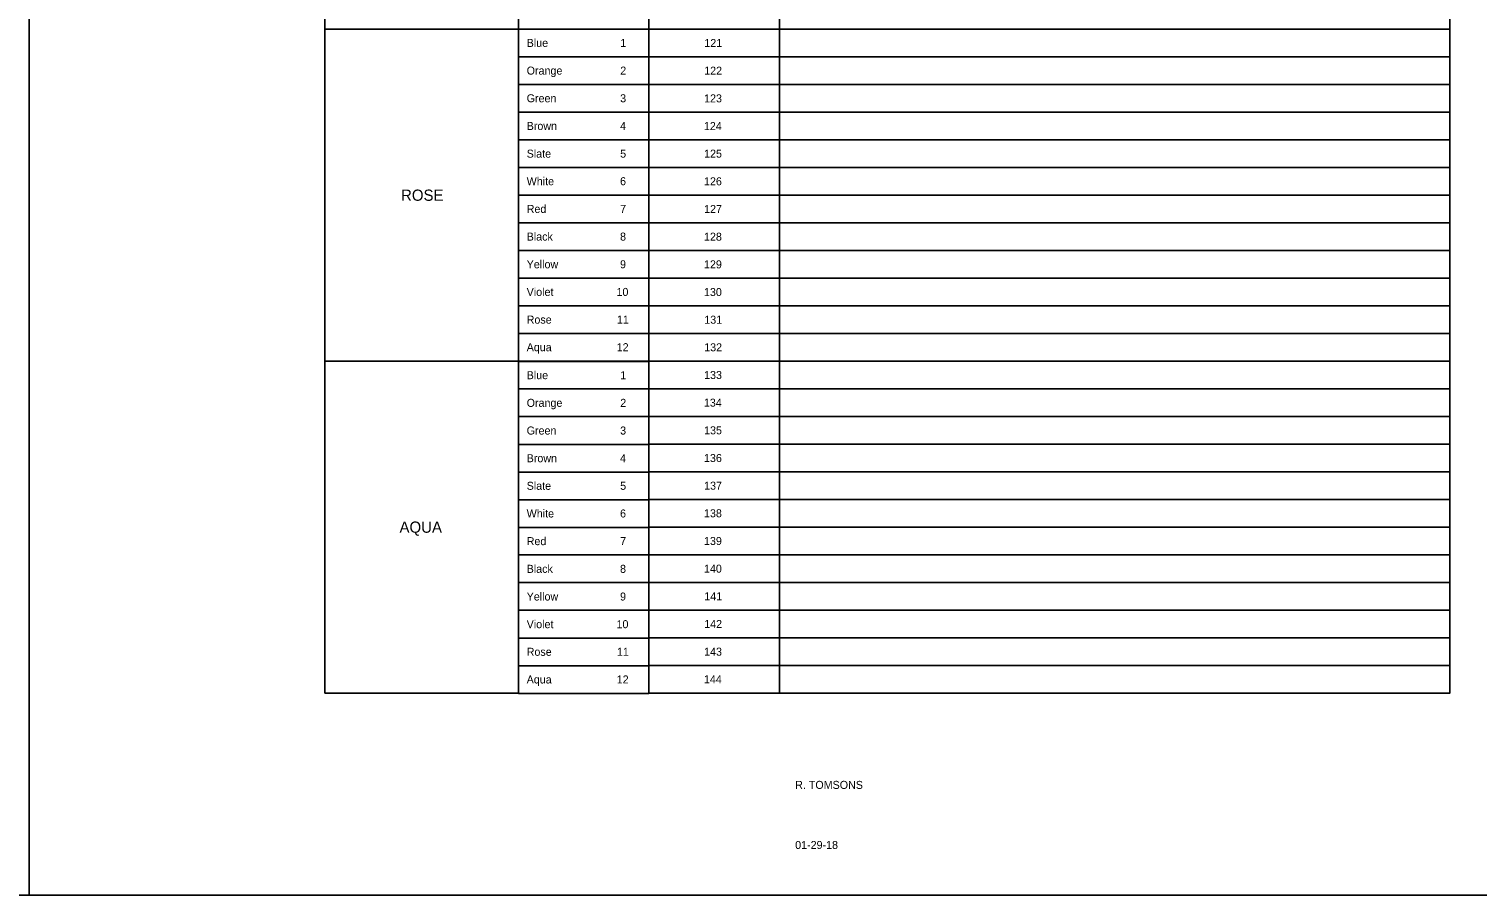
# Model space of a CAD drawing. Extents: x 2262604.53 to 2262610.19, y -3123854.81 to -3123852.98.
# Drawn here: x 2262607.36 to 2262608.867, y -3123854.81 to -3123853.908 of the extents above; entities that cross this region are included whole.
import ezdxf

# ---------------------------------------------------------------- set-up
doc = ezdxf.new("R2010")
doc.units = 0
for name, color, linetype in [('SH_General_Details', 7, 'Continuous'), ('SH_Named_Boundary', 7, 'Continuous'), ('SH_Printer_Plotting_Border', 7, 'Continuous')]:
    doc.layers.add(name, color=color, linetype=linetype)

msp = doc.modelspace()

# ---------------------------------------------------------------- linework, layer by layer
at = {"layer": 'SH_General_Details'}
for points in [[(2262607.6677, -3123853.9087), (2262607.8692, -3123853.9087), (2262607.8692, -3123853.5633), (2262607.6677, -3123853.5633)], [(2262608.005, -3123853.9087), (2262608.1408, -3123853.9087), (2262608.1408, -3123853.8799), (2262608.005, -3123853.8799)], [(2262608.1408, -3123853.9087), (2262608.8387, -3123853.9087), (2262608.8387, -3123853.8799), (2262608.1408, -3123853.8799)], [(2262607.6677, -3123854.2541), (2262607.8692, -3123854.2541), (2262607.8692, -3123853.9087), (2262607.6677, -3123853.9087)], [(2262607.8692, -3123853.9374), (2262608.005, -3123853.9374), (2262608.005, -3123853.9086), (2262607.8692, -3123853.9086)], [(2262608.005, -3123853.9374), (2262608.1408, -3123853.9374), (2262608.1408, -3123853.9087), (2262608.005, -3123853.9087)], [(2262608.1408, -3123853.9374), (2262608.8387, -3123853.9374), (2262608.8387, -3123853.9087), (2262608.1408, -3123853.9087)], [(2262607.8692, -3123853.9661), (2262608.005, -3123853.9661), (2262608.005, -3123853.9374), (2262607.8692, -3123853.9374)], [(2262608.005, -3123853.9662), (2262608.1408, -3123853.9662), (2262608.1408, -3123853.9374), (2262608.005, -3123853.9374)], [(2262608.1408, -3123853.9662), (2262608.8387, -3123853.9662), (2262608.8387, -3123853.9374), (2262608.1408, -3123853.9374)], [(2262607.8692, -3123853.9949), (2262608.005, -3123853.9949), (2262608.005, -3123853.9661), (2262607.8692, -3123853.9661)], [(2262608.005, -3123853.995), (2262608.1408, -3123853.995), (2262608.1408, -3123853.9662), (2262608.005, -3123853.9662)], [(2262608.1408, -3123853.995), (2262608.8387, -3123853.995), (2262608.8387, -3123853.9662), (2262608.1408, -3123853.9662)], [(2262607.8692, -3123854.0237), (2262608.005, -3123854.0237), (2262608.005, -3123853.9949), (2262607.8692, -3123853.9949)], [(2262608.005, -3123854.0238), (2262608.1408, -3123854.0238), (2262608.1408, -3123853.995), (2262608.005, -3123853.995)], [(2262608.1408, -3123854.0238), (2262608.8387, -3123854.0238), (2262608.8387, -3123853.995), (2262608.1408, -3123853.995)], [(2262607.8692, -3123854.0525), (2262608.005, -3123854.0525), (2262608.005, -3123854.0237), (2262607.8692, -3123854.0237)], [(2262608.005, -3123854.0526), (2262608.1408, -3123854.0526), (2262608.1408, -3123854.0238), (2262608.005, -3123854.0238)], [(2262608.1408, -3123854.0526), (2262608.8387, -3123854.0526), (2262608.8387, -3123854.0238), (2262608.1408, -3123854.0238)], [(2262607.8692, -3123854.0813), (2262608.005, -3123854.0813), (2262608.005, -3123854.0525), (2262607.8692, -3123854.0525)], [(2262608.005, -3123854.0814), (2262608.1408, -3123854.0814), (2262608.1408, -3123854.0526), (2262608.005, -3123854.0526)], [(2262608.1408, -3123854.0814), (2262608.8387, -3123854.0814), (2262608.8387, -3123854.0526), (2262608.1408, -3123854.0526)], [(2262607.8692, -3123854.1101), (2262608.005, -3123854.1101), (2262608.005, -3123854.0813), (2262607.8692, -3123854.0813)], [(2262608.005, -3123854.1101), (2262608.1408, -3123854.1101), (2262608.1408, -3123854.0814), (2262608.005, -3123854.0814)], [(2262608.1408, -3123854.1101), (2262608.8387, -3123854.1101), (2262608.8387, -3123854.0814), (2262608.1408, -3123854.0814)], [(2262607.8692, -3123854.1388), (2262608.005, -3123854.1388), (2262608.005, -3123854.1101), (2262607.8692, -3123854.1101)], [(2262608.005, -3123854.1389), (2262608.1408, -3123854.1389), (2262608.1408, -3123854.1101), (2262608.005, -3123854.1101)], [(2262608.1408, -3123854.1389), (2262608.8387, -3123854.1389), (2262608.8387, -3123854.1101), (2262608.1408, -3123854.1101)], [(2262607.8692, -3123854.1676), (2262608.005, -3123854.1676), (2262608.005, -3123854.1388), (2262607.8692, -3123854.1388)], [(2262608.005, -3123854.1677), (2262608.1408, -3123854.1677), (2262608.1408, -3123854.1389), (2262608.005, -3123854.1389)], [(2262608.1408, -3123854.1677), (2262608.8387, -3123854.1677), (2262608.8387, -3123854.1389), (2262608.1408, -3123854.1389)], [(2262607.8692, -3123854.1964), (2262608.005, -3123854.1964), (2262608.005, -3123854.1676), (2262607.8692, -3123854.1676)], [(2262608.005, -3123854.1965), (2262608.1408, -3123854.1965), (2262608.1408, -3123854.1677), (2262608.005, -3123854.1677)], [(2262608.1408, -3123854.1965), (2262608.8387, -3123854.1965), (2262608.8387, -3123854.1677), (2262608.1408, -3123854.1677)], [(2262607.8692, -3123854.2252), (2262608.005, -3123854.2252), (2262608.005, -3123854.1964), (2262607.8692, -3123854.1964)], [(2262608.005, -3123854.2253), (2262608.1408, -3123854.2253), (2262608.1408, -3123854.1965), (2262608.005, -3123854.1965)], [(2262608.1408, -3123854.2253), (2262608.8387, -3123854.2253), (2262608.8387, -3123854.1965), (2262608.1408, -3123854.1965)], [(2262607.8692, -3123854.254), (2262608.005, -3123854.254), (2262608.005, -3123854.2252), (2262607.8692, -3123854.2252)], [(2262608.005, -3123854.2541), (2262608.1408, -3123854.2541), (2262608.1408, -3123854.2253), (2262608.005, -3123854.2253)], [(2262608.1408, -3123854.2541), (2262608.8387, -3123854.2541), (2262608.8387, -3123854.2253), (2262608.1408, -3123854.2253)], [(2262607.6677, -3123854.5995), (2262607.8692, -3123854.5995), (2262607.8692, -3123854.2541), (2262607.6677, -3123854.2541)], [(2262607.8692, -3123854.283), (2262608.005, -3123854.283), (2262608.005, -3123854.2543), (2262607.8692, -3123854.2543)], [(2262608.005, -3123854.2828), (2262608.1408, -3123854.2828), (2262608.1408, -3123854.2541), (2262608.005, -3123854.2541)], [(2262608.1408, -3123854.2828), (2262608.8387, -3123854.2828), (2262608.8387, -3123854.2541), (2262608.1408, -3123854.2541)], [(2262607.8692, -3123854.3118), (2262608.005, -3123854.3118), (2262608.005, -3123854.283), (2262607.8692, -3123854.283)], [(2262608.005, -3123854.3116), (2262608.1408, -3123854.3116), (2262608.1408, -3123854.2828), (2262608.005, -3123854.2828)], [(2262608.1408, -3123854.3116), (2262608.8387, -3123854.3116), (2262608.8387, -3123854.2828), (2262608.1408, -3123854.2828)], [(2262607.8692, -3123854.3406), (2262608.005, -3123854.3406), (2262608.005, -3123854.3118), (2262607.8692, -3123854.3118)], [(2262608.005, -3123854.3404), (2262608.1408, -3123854.3404), (2262608.1408, -3123854.3116), (2262608.005, -3123854.3116)], [(2262608.1408, -3123854.3404), (2262608.8387, -3123854.3404), (2262608.8387, -3123854.3116), (2262608.1408, -3123854.3116)], [(2262607.8692, -3123854.3694), (2262608.005, -3123854.3694), (2262608.005, -3123854.3406), (2262607.8692, -3123854.3406)], [(2262608.005, -3123854.3692), (2262608.1408, -3123854.3692), (2262608.1408, -3123854.3404), (2262608.005, -3123854.3404)], [(2262608.1408, -3123854.3692), (2262608.8387, -3123854.3692), (2262608.8387, -3123854.3404), (2262608.1408, -3123854.3404)], [(2262607.8692, -3123854.3982), (2262608.005, -3123854.3982), (2262608.005, -3123854.3694), (2262607.8692, -3123854.3694)], [(2262608.005, -3123854.398), (2262608.1408, -3123854.398), (2262608.1408, -3123854.3692), (2262608.005, -3123854.3692)], [(2262608.1408, -3123854.398), (2262608.8387, -3123854.398), (2262608.8387, -3123854.3692), (2262608.1408, -3123854.3692)], [(2262607.8692, -3123854.427), (2262608.005, -3123854.427), (2262608.005, -3123854.3982), (2262607.8692, -3123854.3982)], [(2262608.005, -3123854.4268), (2262608.1408, -3123854.4268), (2262608.1408, -3123854.398), (2262608.005, -3123854.398)], [(2262608.1408, -3123854.4268), (2262608.8387, -3123854.4268), (2262608.8387, -3123854.398), (2262608.1408, -3123854.398)], [(2262607.8692, -3123854.4557), (2262608.005, -3123854.4557), (2262608.005, -3123854.427), (2262607.8692, -3123854.427)], [(2262608.005, -3123854.4555), (2262608.1408, -3123854.4555), (2262608.1408, -3123854.4268), (2262608.005, -3123854.4268)], [(2262608.1408, -3123854.4555), (2262608.8387, -3123854.4555), (2262608.8387, -3123854.4268), (2262608.1408, -3123854.4268)], [(2262607.8692, -3123854.4845), (2262608.005, -3123854.4845), (2262608.005, -3123854.4557), (2262607.8692, -3123854.4557)], [(2262608.005, -3123854.4843), (2262608.1408, -3123854.4843), (2262608.1408, -3123854.4555), (2262608.005, -3123854.4555)], [(2262608.1408, -3123854.4843), (2262608.8387, -3123854.4843), (2262608.8387, -3123854.4555), (2262608.1408, -3123854.4555)], [(2262607.8692, -3123854.5133), (2262608.005, -3123854.5133), (2262608.005, -3123854.4845), (2262607.8692, -3123854.4845)], [(2262608.005, -3123854.5131), (2262608.1408, -3123854.5131), (2262608.1408, -3123854.4843), (2262608.005, -3123854.4843)], [(2262608.1408, -3123854.5131), (2262608.8387, -3123854.5131), (2262608.8387, -3123854.4843), (2262608.1408, -3123854.4843)], [(2262607.8692, -3123854.5421), (2262608.005, -3123854.5421), (2262608.005, -3123854.5133), (2262607.8692, -3123854.5133)], [(2262608.005, -3123854.5419), (2262608.1408, -3123854.5419), (2262608.1408, -3123854.5131), (2262608.005, -3123854.5131)], [(2262608.1408, -3123854.5419), (2262608.8387, -3123854.5419), (2262608.8387, -3123854.5131), (2262608.1408, -3123854.5131)], [(2262607.8692, -3123854.5709), (2262608.005, -3123854.5709), (2262608.005, -3123854.5421), (2262607.8692, -3123854.5421)], [(2262608.005, -3123854.5707), (2262608.1408, -3123854.5707), (2262608.1408, -3123854.5419), (2262608.005, -3123854.5419)], [(2262608.1408, -3123854.5707), (2262608.8387, -3123854.5707), (2262608.8387, -3123854.5419), (2262608.1408, -3123854.5419)], [(2262607.8692, -3123854.5997), (2262608.005, -3123854.5997), (2262608.005, -3123854.5709), (2262607.8692, -3123854.5709)], [(2262608.005, -3123854.5995), (2262608.1408, -3123854.5995), (2262608.1408, -3123854.5707), (2262608.005, -3123854.5707)], [(2262608.1408, -3123854.5995), (2262608.8387, -3123854.5995), (2262608.8387, -3123854.5707), (2262608.1408, -3123854.5707)]]:
    msp.add_lwpolyline(points, close=True, dxfattribs=at)
at = {"layer": 'SH_Named_Boundary'}
msp.add_lwpolyline([(2262607.3596, -3123854.8095), (2262610.1929, -3123854.8095), (2262610.1929, -3123852.9762), (2262607.3596, -3123852.9762)], close=True, dxfattribs=at)
at = {"layer": 'SH_Printer_Plotting_Border'}
for points in [[(2262604.5262, -3123852.9762), (2262607.3596, -3123852.9762), (2262607.3596, -3123854.8095), (2262604.5262, -3123854.8095)], [(2262607.3596, -3123852.9762), (2262610.1929, -3123852.9762), (2262610.1929, -3123854.8095), (2262607.3596, -3123854.8095)]]:
    msp.add_lwpolyline(points, close=True, dxfattribs=at)

# ---------------------------------------------------------------- texts
at = {"layer": 'SH_General_Details'}
for s, height, p in [('Blue', 0.00833, (2262607.8777, -3123853.9271)), ('1', 0.00833, (2262607.9752, -3123853.9271)), ('121', 0.00833, (2262608.0626, -3123853.9272)), ('Orange', 0.00833, (2262607.8777, -3123853.9559)), ('2', 0.00833, (2262607.9751, -3123853.9559)), ('122', 0.00833, (2262608.0625, -3123853.956)), ('Green', 0.00833, (2262607.8777, -3123853.9847)), ('3', 0.00833, (2262607.975, -3123853.9847)), ('123', 0.00833, (2262608.0624, -3123853.9848)), ('Brown', 0.00833, (2262607.8777, -3123854.0135)), ('4', 0.00833, (2262607.9749, -3123854.0135)), ('124', 0.00833, (2262608.0622, -3123854.0136)), ('Slate', 0.00833, (2262607.8777, -3123854.0423)), ('5', 0.00833, (2262607.975, -3123854.0423)), ('125', 0.00833, (2262608.0624, -3123854.0423)), ('ROSE', 0.01167, (2262607.7469, -3123854.0872)), ('White', 0.00833, (2262607.8777, -3123854.071)), ('6', 0.00833, (2262607.9749, -3123854.071)), ('126', 0.00833, (2262608.0623, -3123854.0711)), ('Red', 0.00833, (2262607.8777, -3123854.0998)), ('7', 0.00833, (2262607.975, -3123854.0998)), ('127', 0.00833, (2262608.0624, -3123854.0999)), ('Black', 0.00833, (2262607.8777, -3123854.1286)), ('8', 0.00833, (2262607.9749, -3123854.1286)), ('128', 0.00833, (2262608.0623, -3123854.1287)), ('Yellow', 0.00833, (2262607.8777, -3123854.1574)), ('9', 0.00833, (2262607.9749, -3123854.1574)), ('129', 0.00833, (2262608.0623, -3123854.1575)), ('Violet', 0.00833, (2262607.8777, -3123854.1862)), ('10', 0.00833, (2262607.9712, -3123854.1862)), ('130', 0.00833, (2262608.0623, -3123854.1863)), ('Rose', 0.00833, (2262607.8777, -3123854.215)), ('11', 0.00833, (2262607.9716, -3123854.215)), ('131', 0.00833, (2262608.0626, -3123854.2151)), ('Aqua', 0.00833, (2262607.8777, -3123854.2437)), ('12', 0.00833, (2262607.9714, -3123854.2437)), ('132', 0.00833, (2262608.0625, -3123854.2438)), ('Blue', 0.00833, (2262607.8777, -3123854.2728)), ('1', 0.00833, (2262607.9752, -3123854.2728)), ('133', 0.00833, (2262608.0624, -3123854.2726)), ('Orange', 0.00833, (2262607.8777, -3123854.3016)), ('2', 0.00833, (2262607.9751, -3123854.3016)), ('134', 0.00833, (2262608.0622, -3123854.3014)), ('Green', 0.00833, (2262607.8777, -3123854.3304)), ('3', 0.00833, (2262607.975, -3123854.3304)), ('135', 0.00833, (2262608.0624, -3123854.3302)), ('Brown', 0.00833, (2262607.8777, -3123854.3592)), ('4', 0.00833, (2262607.9749, -3123854.3592)), ('136', 0.00833, (2262608.0623, -3123854.359)), ('Slate', 0.00833, (2262607.8777, -3123854.3879)), ('5', 0.00833, (2262607.975, -3123854.3879)), ('137', 0.00833, (2262608.0624, -3123854.3878)), ('AQUA', 0.01167, (2262607.7453, -3123854.4326)), ('White', 0.00833, (2262607.8777, -3123854.4167)), ('6', 0.00833, (2262607.9749, -3123854.4167)), ('138', 0.00833, (2262608.0623, -3123854.4165)), ('Red', 0.00833, (2262607.8777, -3123854.4455)), ('7', 0.00833, (2262607.975, -3123854.4455)), ('139', 0.00833, (2262608.0623, -3123854.4453)), ('Black', 0.00833, (2262607.8777, -3123854.4743)), ('8', 0.00833, (2262607.9749, -3123854.4743)), ('140', 0.00833, (2262608.0623, -3123854.4741)), ('Yellow', 0.00833, (2262607.8777, -3123854.5031)), ('9', 0.00833, (2262607.9749, -3123854.5031)), ('141', 0.00833, (2262608.0626, -3123854.5029)), ('Violet', 0.00833, (2262607.8777, -3123854.5319)), ('10', 0.00833, (2262607.9712, -3123854.5319)), ('142', 0.00833, (2262608.0625, -3123854.5317)), ('Rose', 0.00833, (2262607.8777, -3123854.5606)), ('11', 0.00833, (2262607.9716, -3123854.5606)), ('143', 0.00833, (2262608.0624, -3123854.5605)), ('Aqua', 0.00833, (2262607.8777, -3123854.5894)), ('12', 0.00833, (2262607.9714, -3123854.5894)), ('144', 0.00833, (2262608.0622, -3123854.5892)), ('R. TOMSONS', 0.00833, (2262608.1572, -3123854.6991)), ('01-29-18', 0.00833, (2262608.1572, -3123854.7616))]:
    msp.add_text(s, height=height, dxfattribs=at).set_placement(p)

doc.saveas('drawing.dxf')
